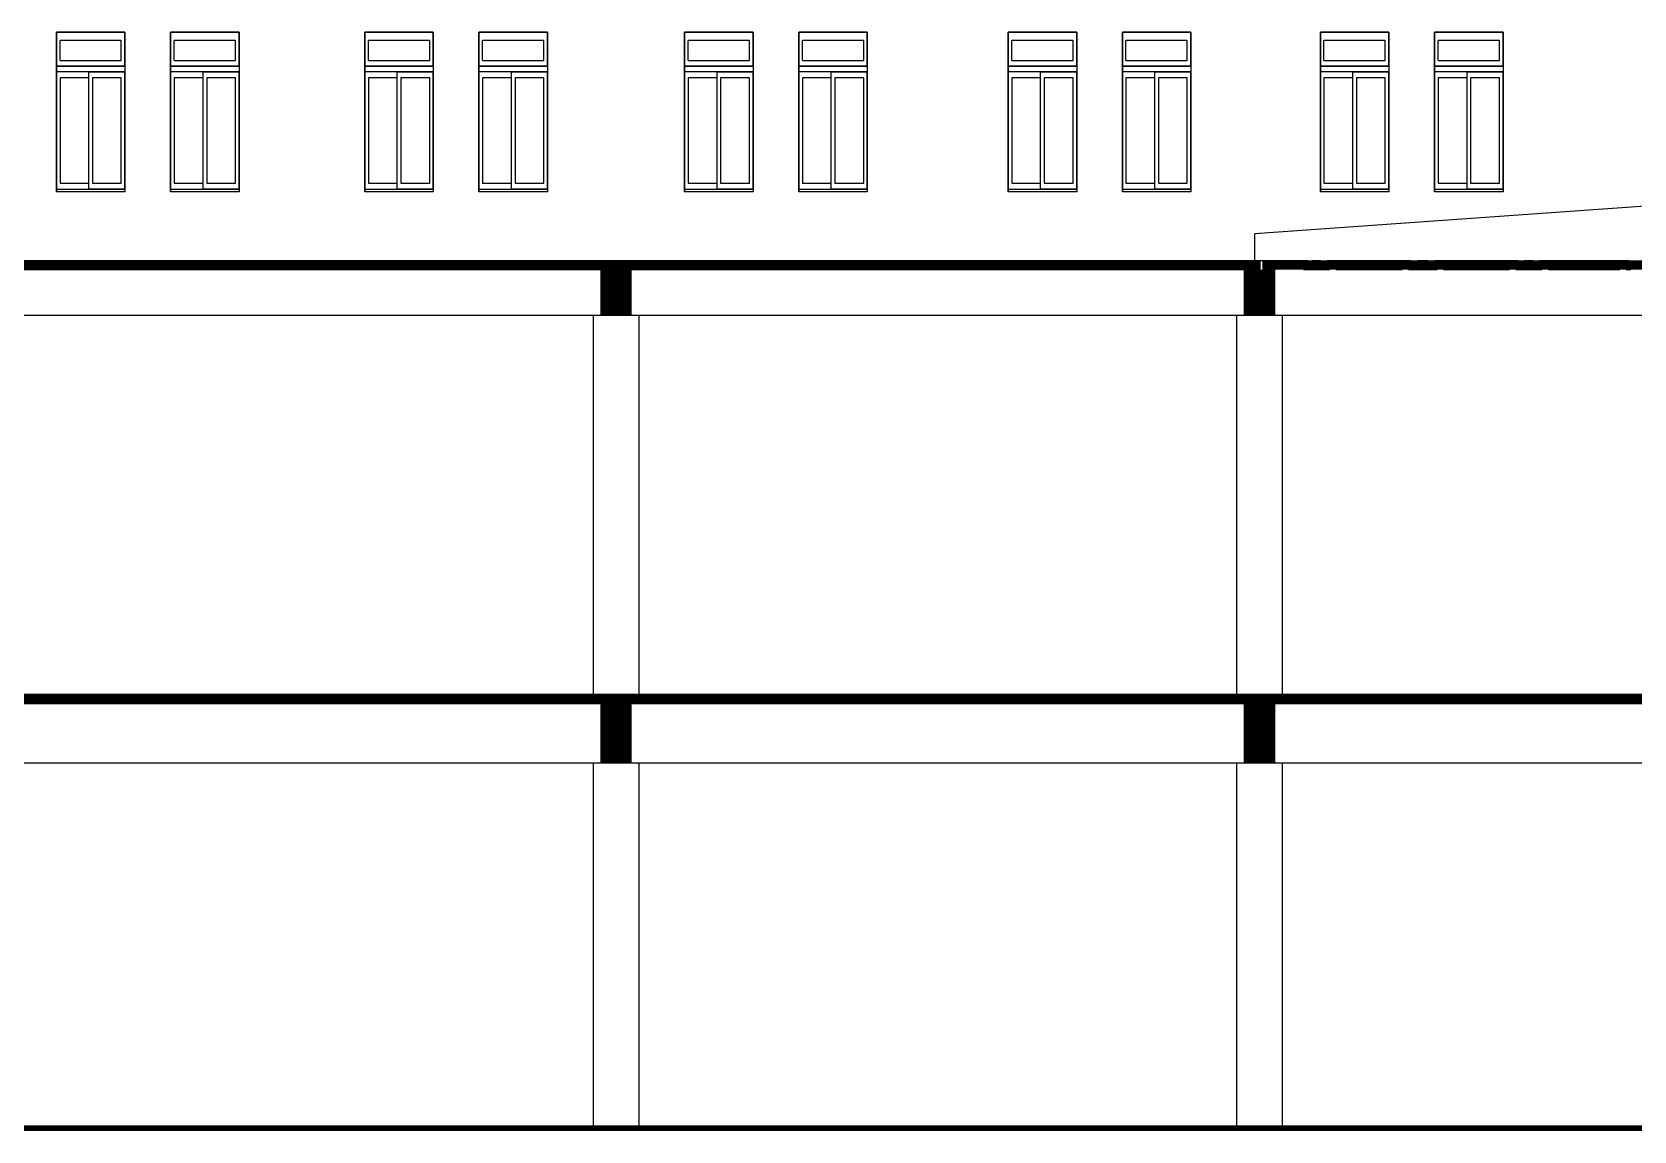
# Model space of a CAD drawing. Extents: x -55219 to 470149, y 494712 to 780039.
# Drawn here: x 278044 to 299083, y 555095 to 569533 of the extents above; entities that cross this region are included whole.
import ezdxf

# ---------------------------------------------------------------- set-up
doc = ezdxf.new("R2010")
doc.units = 0
doc.header["$LTSCALE"] = 1500
doc.header["$MEASUREMENT"] = 0
doc.layers.add('LVTRY', color=6, linetype='CONTINUOUS')

msp = doc.modelspace()

# ---------------------------------------------------------------- linework, layer by layer
at = {"layer": 'LVTRY', "color": 7}
for p, q in [((278364.3, 569532.8), (278364.3, 567432.8)), ((279264.3, 569532.8), (278364.3, 569532.8)), ((279264.3, 569532.8), (278364.3, 569532.8)), ((278364.3, 569532.8), (279264.3, 569532.8)), ((279264.3, 569532.8), (278364.3, 569532.8)), ((279264.3, 569532.8), (278364.3, 569532.8)), ((278364.3, 569532.8), (278364.3, 569082.8)), ((278364.3, 569082.8), (278364.3, 569532.8)), ((278364.3, 569532.8), (278364.3, 569082.8)), ((278364.3, 569082.8), (278364.3, 569532.8)), ((278364.3, 569082.8), (278364.3, 569532.8)), ((279264.3, 569532.8), (279264.3, 567432.8)), ((279264.3, 569082.8), (279264.3, 569532.8)), ((279264.3, 569532.8), (279264.3, 569082.8)), ((279264.3, 569532.8), (279264.3, 569082.8)), ((279264.3, 569532.8), (279264.3, 569082.8)), ((279264.3, 569532.8), (279264.3, 569082.8)), ((279864.3, 569532.8), (279864.3, 567432.8)), ((280764.3, 569532.8), (279864.3, 569532.8)), ((280764.3, 569532.8), (279864.3, 569532.8)), ((279864.3, 569532.8), (280764.3, 569532.8)), ((280764.3, 569532.8), (279864.3, 569532.8)), ((280764.3, 569532.8), (279864.3, 569532.8)), ((279864.3, 569532.8), (279864.3, 569082.8)), ((279864.3, 569082.8), (279864.3, 569532.8)), ((279864.3, 569532.8), (279864.3, 569082.8)), ((279864.3, 569082.8), (279864.3, 569532.8)), ((279864.3, 569082.8), (279864.3, 569532.8)), ((280764.3, 569532.8), (280764.3, 567432.8)), ((280764.3, 569082.8), (280764.3, 569532.8)), ((280764.3, 569532.8), (280764.3, 569082.8)), ((280764.3, 569532.8), (280764.3, 569082.8)), ((280764.3, 569532.8), (280764.3, 569082.8)), ((280764.3, 569532.8), (280764.3, 569082.8)), ((282414.3, 569532.8), (282414.3, 567432.8)), ((283314.3, 569532.8), (282414.3, 569532.8)), ((283314.3, 569532.8), (282414.3, 569532.8)), ((282414.3, 569532.8), (283314.3, 569532.8)), ((283314.3, 569532.8), (282414.3, 569532.8)), ((283314.3, 569532.8), (282414.3, 569532.8)), ((282414.3, 569532.8), (282414.3, 569082.8)), ((282414.3, 569082.8), (282414.3, 569532.8)), ((282414.3, 569532.8), (282414.3, 569082.8)), ((282414.3, 569082.8), (282414.3, 569532.8)), ((282414.3, 569082.8), (282414.3, 569532.8)), ((283314.3, 569532.8), (283314.3, 567432.8)), ((283314.3, 569082.8), (283314.3, 569532.8)), ((283314.3, 569532.8), (283314.3, 569082.8)), ((283314.3, 569532.8), (283314.3, 569082.8)), ((283314.3, 569532.8), (283314.3, 569082.8)), ((283314.3, 569532.8), (283314.3, 569082.8)), ((283914.3, 569532.8), (283914.3, 567432.8)), ((284814.3, 569532.8), (283914.3, 569532.8)), ((284814.3, 569532.8), (283914.3, 569532.8)), ((283914.3, 569532.8), (284814.3, 569532.8)), ((284814.3, 569532.8), (283914.3, 569532.8)), ((284814.3, 569532.8), (283914.3, 569532.8)), ((283914.3, 569532.8), (283914.3, 569082.8)), ((283914.3, 569082.8), (283914.3, 569532.8)), ((283914.3, 569532.8), (283914.3, 569082.8)), ((283914.3, 569082.8), (283914.3, 569532.8)), ((283914.3, 569082.8), (283914.3, 569532.8)), ((284814.3, 569532.8), (284814.3, 567432.8)), ((284814.3, 569082.8), (284814.3, 569532.8)), ((284814.3, 569532.8), (284814.3, 569082.8)), ((284814.3, 569532.8), (284814.3, 569082.8)), ((284814.3, 569532.8), (284814.3, 569082.8)), ((284814.3, 569532.8), (284814.3, 569082.8)), ((286614.3, 569532.8), (286614.3, 567432.8)), ((287514.3, 569532.8), (286614.3, 569532.8)), ((287514.3, 569532.8), (286614.3, 569532.8)), ((286614.3, 569532.8), (287514.3, 569532.8)), ((287514.3, 569532.8), (286614.3, 569532.8)), ((287514.3, 569532.8), (286614.3, 569532.8)), ((286614.3, 569532.8), (286614.3, 569082.8)), ((286614.3, 569082.8), (286614.3, 569532.8)), ((286614.3, 569532.8), (286614.3, 569082.8)), ((286614.3, 569082.8), (286614.3, 569532.8)), ((286614.3, 569082.8), (286614.3, 569532.8)), ((287514.3, 569532.8), (287514.3, 567432.8)), ((287514.3, 569082.8), (287514.3, 569532.8)), ((287514.3, 569532.8), (287514.3, 569082.8)), ((287514.3, 569532.8), (287514.3, 569082.8)), ((287514.3, 569532.8), (287514.3, 569082.8)), ((287514.3, 569532.8), (287514.3, 569082.8)), ((288114.3, 569532.8), (288114.3, 567432.8)), ((289014.3, 569532.8), (288114.3, 569532.8)), ((289014.3, 569532.8), (288114.3, 569532.8)), ((288114.3, 569532.8), (289014.3, 569532.8)), ((289014.3, 569532.8), (288114.3, 569532.8)), ((289014.3, 569532.8), (288114.3, 569532.8)), ((288114.3, 569532.8), (288114.3, 569082.8)), ((288114.3, 569082.8), (288114.3, 569532.8)), ((288114.3, 569532.8), (288114.3, 569082.8)), ((288114.3, 569082.8), (288114.3, 569532.8)), ((288114.3, 569082.8), (288114.3, 569532.8)), ((289014.3, 569532.8), (289014.3, 567432.8)), ((289014.3, 569082.8), (289014.3, 569532.8)), ((289014.3, 569532.8), (289014.3, 569082.8)), ((289014.3, 569532.8), (289014.3, 569082.8)), ((289014.3, 569532.8), (289014.3, 569082.8)), ((289014.3, 569532.8), (289014.3, 569082.8)), ((290864.3, 569532.8), (290864.3, 567432.8)), ((291764.3, 569532.8), (290864.3, 569532.8)), ((291764.3, 569532.8), (290864.3, 569532.8)), ((290864.3, 569532.8), (291764.3, 569532.8)), ((291764.3, 569532.8), (290864.3, 569532.8)), ((291764.3, 569532.8), (290864.3, 569532.8)), ((290864.3, 569532.8), (290864.3, 569082.8)), ((290864.3, 569082.8), (290864.3, 569532.8)), ((290864.3, 569532.8), (290864.3, 569082.8)), ((290864.3, 569082.8), (290864.3, 569532.8)), ((290864.3, 569082.8), (290864.3, 569532.8)), ((291764.3, 569532.8), (291764.3, 567432.8)), ((291764.3, 569082.8), (291764.3, 569532.8)), ((291764.3, 569532.8), (291764.3, 569082.8)), ((291764.3, 569532.8), (291764.3, 569082.8)), ((291764.3, 569532.8), (291764.3, 569082.8)), ((291764.3, 569532.8), (291764.3, 569082.8)), ((292364.3, 569532.8), (292364.3, 567432.8)), ((293264.3, 569532.8), (292364.3, 569532.8)), ((293264.3, 569532.8), (292364.3, 569532.8)), ((292364.3, 569532.8), (293264.3, 569532.8)), ((293264.3, 569532.8), (292364.3, 569532.8)), ((293264.3, 569532.8), (292364.3, 569532.8)), ((292364.3, 569532.8), (292364.3, 569082.8)), ((292364.3, 569082.8), (292364.3, 569532.8)), ((292364.3, 569532.8), (292364.3, 569082.8)), ((292364.3, 569082.8), (292364.3, 569532.8)), ((292364.3, 569082.8), (292364.3, 569532.8)), ((293264.3, 569532.8), (293264.3, 567432.8)), ((293264.3, 569082.8), (293264.3, 569532.8)), ((293264.3, 569532.8), (293264.3, 569082.8)), ((293264.3, 569532.8), (293264.3, 569082.8)), ((293264.3, 569532.8), (293264.3, 569082.8)), ((293264.3, 569532.8), (293264.3, 569082.8)), ((294964.3, 569532.8), (294964.3, 567432.8)), ((295864.3, 569532.8), (294964.3, 569532.8)), ((295864.3, 569532.8), (294964.3, 569532.8)), ((294964.3, 569532.8), (295864.3, 569532.8)), ((295864.3, 569532.8), (294964.3, 569532.8)), ((295864.3, 569532.8), (294964.3, 569532.8)), ((294964.3, 569532.8), (294964.3, 569082.8)), ((294964.3, 569082.8), (294964.3, 569532.8)), ((294964.3, 569532.8), (294964.3, 569082.8)), ((294964.3, 569082.8), (294964.3, 569532.8)), ((294964.3, 569082.8), (294964.3, 569532.8)), ((295864.3, 569532.8), (295864.3, 567432.8)), ((295864.3, 569082.8), (295864.3, 569532.8)), ((295864.3, 569532.8), (295864.3, 569082.8)), ((295864.3, 569532.8), (295864.3, 569082.8)), ((295864.3, 569532.8), (295864.3, 569082.8)), ((295864.3, 569532.8), (295864.3, 569082.8)), ((296464.3, 569532.8), (296464.3, 567432.8)), ((297364.3, 569532.8), (296464.3, 569532.8)), ((297364.3, 569532.8), (296464.3, 569532.8)), ((296464.3, 569532.8), (297364.3, 569532.8)), ((297364.3, 569532.8), (296464.3, 569532.8)), ((297364.3, 569532.8), (296464.3, 569532.8)), ((296464.3, 569532.8), (296464.3, 569082.8)), ((296464.3, 569082.8), (296464.3, 569532.8)), ((296464.3, 569532.8), (296464.3, 569082.8)), ((296464.3, 569082.8), (296464.3, 569532.8)), ((296464.3, 569082.8), (296464.3, 569532.8)), ((297364.3, 569532.8), (297364.3, 567432.8)), ((297364.3, 569082.8), (297364.3, 569532.8)), ((297364.3, 569532.8), (297364.3, 569082.8)), ((297364.3, 569532.8), (297364.3, 569082.8)), ((297364.3, 569532.8), (297364.3, 569082.8)), ((297364.3, 569532.8), (297364.3, 569082.8)), ((279216.9, 569420.3), (278411.7, 569420.3)), ((279216.9, 569420.3), (278411.7, 569420.3)), ((278411.7, 569157.8), (278411.7, 569420.3)), ((278411.7, 569157.8), (278411.7, 569420.3)), ((279216.9, 569157.8), (279216.9, 569420.3)), ((279216.9, 569157.8), (279216.9, 569420.3)), ((280716.9, 569420.3), (279911.7, 569420.3)), ((280716.9, 569420.3), (279911.7, 569420.3)), ((279911.7, 569157.8), (279911.7, 569420.3)), ((279911.7, 569157.8), (279911.7, 569420.3)), ((280716.9, 569157.8), (280716.9, 569420.3)), ((280716.9, 569157.8), (280716.9, 569420.3)), ((283266.9, 569420.3), (282461.7, 569420.3)), ((283266.9, 569420.3), (282461.7, 569420.3)), ((282461.7, 569157.8), (282461.7, 569420.3)), ((282461.7, 569157.8), (282461.7, 569420.3)), ((283266.9, 569157.8), (283266.9, 569420.3)), ((283266.9, 569157.8), (283266.9, 569420.3)), ((284766.9, 569420.3), (283961.7, 569420.3)), ((284766.9, 569420.3), (283961.7, 569420.3)), ((283961.7, 569157.8), (283961.7, 569420.3)), ((283961.7, 569157.8), (283961.7, 569420.3)), ((284766.9, 569157.8), (284766.9, 569420.3)), ((284766.9, 569157.8), (284766.9, 569420.3)), ((287466.9, 569420.3), (286661.7, 569420.3)), ((287466.9, 569420.3), (286661.7, 569420.3)), ((286661.7, 569157.8), (286661.7, 569420.3)), ((286661.7, 569157.8), (286661.7, 569420.3)), ((287466.9, 569157.8), (287466.9, 569420.3)), ((287466.9, 569157.8), (287466.9, 569420.3)), ((288966.9, 569420.3), (288161.7, 569420.3)), ((288966.9, 569420.3), (288161.7, 569420.3)), ((288161.7, 569157.8), (288161.7, 569420.3)), ((288161.7, 569157.8), (288161.7, 569420.3)), ((288966.9, 569157.8), (288966.9, 569420.3)), ((288966.9, 569157.8), (288966.9, 569420.3)), ((291716.9, 569420.3), (290911.7, 569420.3)), ((291716.9, 569420.3), (290911.7, 569420.3)), ((290911.7, 569157.8), (290911.7, 569420.3)), ((290911.7, 569157.8), (290911.7, 569420.3)), ((291716.9, 569157.8), (291716.9, 569420.3)), ((291716.9, 569157.8), (291716.9, 569420.3)), ((293216.9, 569420.3), (292411.7, 569420.3)), ((293216.9, 569420.3), (292411.7, 569420.3)), ((292411.7, 569157.8), (292411.7, 569420.3)), ((292411.7, 569157.8), (292411.7, 569420.3)), ((293216.9, 569157.8), (293216.9, 569420.3)), ((293216.9, 569157.8), (293216.9, 569420.3)), ((295816.9, 569420.3), (295011.7, 569420.3)), ((295816.9, 569420.3), (295011.7, 569420.3)), ((295011.7, 569157.8), (295011.7, 569420.3)), ((295011.7, 569157.8), (295011.7, 569420.3)), ((295816.9, 569157.8), (295816.9, 569420.3)), ((295816.9, 569157.8), (295816.9, 569420.3)), ((297316.9, 569420.3), (296511.7, 569420.3)), ((297316.9, 569420.3), (296511.7, 569420.3)), ((296511.7, 569157.8), (296511.7, 569420.3)), ((296511.7, 569157.8), (296511.7, 569420.3)), ((297316.9, 569157.8), (297316.9, 569420.3)), ((297316.9, 569157.8), (297316.9, 569420.3)), ((278411.7, 569157.8), (279216.9, 569157.8)), ((278411.7, 569157.8), (279216.9, 569157.8)), ((279911.7, 569157.8), (280716.9, 569157.8)), ((279911.7, 569157.8), (280716.9, 569157.8)), ((282461.7, 569157.8), (283266.9, 569157.8)), ((282461.7, 569157.8), (283266.9, 569157.8)), ((283961.7, 569157.8), (284766.9, 569157.8)), ((283961.7, 569157.8), (284766.9, 569157.8)), ((286661.7, 569157.8), (287466.9, 569157.8)), ((286661.7, 569157.8), (287466.9, 569157.8)), ((288161.7, 569157.8), (288966.9, 569157.8)), ((288161.7, 569157.8), (288966.9, 569157.8)), ((290911.7, 569157.8), (291716.9, 569157.8)), ((290911.7, 569157.8), (291716.9, 569157.8)), ((292411.7, 569157.8), (293216.9, 569157.8)), ((292411.7, 569157.8), (293216.9, 569157.8)), ((295011.7, 569157.8), (295816.9, 569157.8)), ((295011.7, 569157.8), (295816.9, 569157.8)), ((296511.7, 569157.8), (297316.9, 569157.8)), ((296511.7, 569157.8), (297316.9, 569157.8)), ((278364.3, 567432.8), (278364.3, 569082.8)), ((278364.3, 567432.8), (278364.3, 569082.8)), ((278364.3, 569082.8), (279264.3, 569082.8)), ((279264.3, 569082.8), (278364.3, 569082.8)), ((279264.3, 569082.8), (278364.3, 569082.8)), ((278364.3, 569007.8), (278364.3, 567470.3)), ((278364.3, 569007.8), (278364.3, 567470.3)), ((279264.3, 569007.8), (278364.3, 569007.8)), ((279264.3, 569007.8), (278364.3, 569007.8)), ((278411.7, 568932.8), (278411.7, 567545.3)), ((278411.7, 568932.8), (278411.7, 567545.3)), ((278790.6, 568932.8), (278411.7, 568932.8)), ((278790.6, 568932.8), (278411.7, 568932.8)), ((278790.6, 567470.3), (278790.6, 569007.8)), ((278790.6, 567470.3), (278790.6, 569007.8)), ((278790.6, 569007.8), (279264.3, 569007.8)), ((278838, 568932.8), (278838, 567545.3)), ((278838, 568932.8), (278838, 567545.3)), ((279216.9, 568932.8), (278838, 568932.8)), ((279216.9, 568932.8), (278838, 568932.8)), ((279216.9, 567545.3), (279216.9, 568932.8)), ((279216.9, 567545.3), (279216.9, 568932.8)), ((279264.3, 569082.8), (279264.3, 567432.8)), ((279264.3, 569082.8), (279264.3, 567432.8)), ((279264.3, 567470.3), (279264.3, 569007.8)), ((279264.3, 569007.8), (279264.3, 567470.3)), ((279264.3, 569007.8), (279264.3, 567470.3)), ((279864.3, 567432.8), (279864.3, 569082.8)), ((279864.3, 567432.8), (279864.3, 569082.8)), ((279864.3, 569082.8), (280764.3, 569082.8)), ((280764.3, 569082.8), (279864.3, 569082.8)), ((280764.3, 569082.8), (279864.3, 569082.8)), ((279864.3, 569007.8), (279864.3, 567470.3)), ((279864.3, 569007.8), (279864.3, 567470.3)), ((280764.3, 569007.8), (279864.3, 569007.8)), ((280764.3, 569007.8), (279864.3, 569007.8)), ((279911.7, 568932.8), (279911.7, 567545.3)), ((279911.7, 568932.8), (279911.7, 567545.3)), ((280290.6, 568932.8), (279911.7, 568932.8)), ((280290.6, 568932.8), (279911.7, 568932.8)), ((280290.6, 567470.3), (280290.6, 569007.8)), ((280290.6, 567470.3), (280290.6, 569007.8)), ((280290.6, 569007.8), (280764.3, 569007.8)), ((280338, 568932.8), (280338, 567545.3)), ((280338, 568932.8), (280338, 567545.3)), ((280716.9, 568932.8), (280338, 568932.8)), ((280716.9, 568932.8), (280338, 568932.8)), ((280716.9, 567545.3), (280716.9, 568932.8)), ((280716.9, 567545.3), (280716.9, 568932.8)), ((280764.3, 569082.8), (280764.3, 567432.8)), ((280764.3, 569082.8), (280764.3, 567432.8)), ((280764.3, 567470.3), (280764.3, 569007.8)), ((280764.3, 569007.8), (280764.3, 567470.3)), ((280764.3, 569007.8), (280764.3, 567470.3)), ((282414.3, 567432.8), (282414.3, 569082.8)), ((282414.3, 567432.8), (282414.3, 569082.8)), ((282414.3, 569082.8), (283314.3, 569082.8)), ((283314.3, 569082.8), (282414.3, 569082.8)), ((283314.3, 569082.8), (282414.3, 569082.8)), ((282414.3, 569007.8), (282414.3, 567470.3)), ((282414.3, 569007.8), (282414.3, 567470.3)), ((283314.3, 569007.8), (282414.3, 569007.8)), ((283314.3, 569007.8), (282414.3, 569007.8)), ((282461.7, 568932.8), (282461.7, 567545.3)), ((282461.7, 568932.8), (282461.7, 567545.3)), ((282840.6, 568932.8), (282461.7, 568932.8)), ((282840.6, 568932.8), (282461.7, 568932.8)), ((282840.6, 567470.3), (282840.6, 569007.8)), ((282840.6, 567470.3), (282840.6, 569007.8)), ((282840.6, 569007.8), (283314.3, 569007.8)), ((282888, 568932.8), (282888, 567545.3)), ((282888, 568932.8), (282888, 567545.3)), ((283266.9, 568932.8), (282888, 568932.8)), ((283266.9, 568932.8), (282888, 568932.8)), ((283266.9, 567545.3), (283266.9, 568932.8)), ((283266.9, 567545.3), (283266.9, 568932.8)), ((283314.3, 569082.8), (283314.3, 567432.8)), ((283314.3, 569082.8), (283314.3, 567432.8)), ((283314.3, 567470.3), (283314.3, 569007.8)), ((283314.3, 569007.8), (283314.3, 567470.3)), ((283314.3, 569007.8), (283314.3, 567470.3)), ((283914.3, 567432.8), (283914.3, 569082.8)), ((283914.3, 567432.8), (283914.3, 569082.8)), ((283914.3, 569082.8), (284814.3, 569082.8)), ((284814.3, 569082.8), (283914.3, 569082.8)), ((284814.3, 569082.8), (283914.3, 569082.8)), ((283914.3, 569007.8), (283914.3, 567470.3)), ((283914.3, 569007.8), (283914.3, 567470.3)), ((284814.3, 569007.8), (283914.3, 569007.8)), ((284814.3, 569007.8), (283914.3, 569007.8)), ((283961.7, 568932.8), (283961.7, 567545.3)), ((283961.7, 568932.8), (283961.7, 567545.3)), ((284340.6, 568932.8), (283961.7, 568932.8)), ((284340.6, 568932.8), (283961.7, 568932.8)), ((284340.6, 567470.3), (284340.6, 569007.8)), ((284340.6, 567470.3), (284340.6, 569007.8)), ((284340.6, 569007.8), (284814.3, 569007.8)), ((284388, 568932.8), (284388, 567545.3)), ((284388, 568932.8), (284388, 567545.3)), ((284766.9, 568932.8), (284388, 568932.8)), ((284766.9, 568932.8), (284388, 568932.8)), ((284766.9, 567545.3), (284766.9, 568932.8)), ((284766.9, 567545.3), (284766.9, 568932.8)), ((284814.3, 569082.8), (284814.3, 567432.8)), ((284814.3, 569082.8), (284814.3, 567432.8)), ((284814.3, 567470.3), (284814.3, 569007.8)), ((284814.3, 569007.8), (284814.3, 567470.3)), ((284814.3, 569007.8), (284814.3, 567470.3)), ((286614.3, 567432.8), (286614.3, 569082.8)), ((286614.3, 567432.8), (286614.3, 569082.8)), ((286614.3, 569082.8), (287514.3, 569082.8)), ((287514.3, 569082.8), (286614.3, 569082.8)), ((287514.3, 569082.8), (286614.3, 569082.8)), ((286614.3, 569007.8), (286614.3, 567470.3)), ((286614.3, 569007.8), (286614.3, 567470.3)), ((287514.3, 569007.8), (286614.3, 569007.8)), ((287514.3, 569007.8), (286614.3, 569007.8)), ((286661.7, 568932.8), (286661.7, 567545.3)), ((286661.7, 568932.8), (286661.7, 567545.3)), ((287040.6, 568932.8), (286661.7, 568932.8)), ((287040.6, 568932.8), (286661.7, 568932.8)), ((287040.6, 567470.3), (287040.6, 569007.8)), ((287040.6, 567470.3), (287040.6, 569007.8)), ((287040.6, 569007.8), (287514.3, 569007.8)), ((287088, 568932.8), (287088, 567545.3)), ((287088, 568932.8), (287088, 567545.3)), ((287466.9, 568932.8), (287088, 568932.8)), ((287466.9, 568932.8), (287088, 568932.8)), ((287466.9, 567545.3), (287466.9, 568932.8)), ((287466.9, 567545.3), (287466.9, 568932.8)), ((287514.3, 569082.8), (287514.3, 567432.8)), ((287514.3, 569082.8), (287514.3, 567432.8)), ((287514.3, 567470.3), (287514.3, 569007.8)), ((287514.3, 569007.8), (287514.3, 567470.3)), ((287514.3, 569007.8), (287514.3, 567470.3)), ((288114.3, 567432.8), (288114.3, 569082.8)), ((288114.3, 567432.8), (288114.3, 569082.8)), ((288114.3, 569082.8), (289014.3, 569082.8)), ((289014.3, 569082.8), (288114.3, 569082.8)), ((289014.3, 569082.8), (288114.3, 569082.8)), ((288114.3, 569007.8), (288114.3, 567470.3)), ((288114.3, 569007.8), (288114.3, 567470.3)), ((289014.3, 569007.8), (288114.3, 569007.8)), ((289014.3, 569007.8), (288114.3, 569007.8)), ((288161.7, 568932.8), (288161.7, 567545.3)), ((288161.7, 568932.8), (288161.7, 567545.3)), ((288540.6, 568932.8), (288161.7, 568932.8)), ((288540.6, 568932.8), (288161.7, 568932.8)), ((288540.6, 567470.3), (288540.6, 569007.8)), ((288540.6, 567470.3), (288540.6, 569007.8)), ((288540.6, 569007.8), (289014.3, 569007.8)), ((288588, 568932.8), (288588, 567545.3)), ((288588, 568932.8), (288588, 567545.3)), ((288966.9, 568932.8), (288588, 568932.8)), ((288966.9, 568932.8), (288588, 568932.8)), ((288966.9, 567545.3), (288966.9, 568932.8)), ((288966.9, 567545.3), (288966.9, 568932.8)), ((289014.3, 569082.8), (289014.3, 567432.8)), ((289014.3, 569082.8), (289014.3, 567432.8)), ((289014.3, 567470.3), (289014.3, 569007.8)), ((289014.3, 569007.8), (289014.3, 567470.3)), ((289014.3, 569007.8), (289014.3, 567470.3)), ((290864.3, 567432.8), (290864.3, 569082.8)), ((290864.3, 567432.8), (290864.3, 569082.8)), ((290864.3, 569082.8), (291764.3, 569082.8)), ((291764.3, 569082.8), (290864.3, 569082.8)), ((291764.3, 569082.8), (290864.3, 569082.8)), ((290864.3, 569007.8), (290864.3, 567470.3)), ((290864.3, 569007.8), (290864.3, 567470.3)), ((291764.3, 569007.8), (290864.3, 569007.8)), ((291764.3, 569007.8), (290864.3, 569007.8)), ((290911.7, 568932.8), (290911.7, 567545.3)), ((290911.7, 568932.8), (290911.7, 567545.3)), ((291290.6, 568932.8), (290911.7, 568932.8)), ((291290.6, 568932.8), (290911.7, 568932.8)), ((291290.6, 567470.3), (291290.6, 569007.8)), ((291290.6, 567470.3), (291290.6, 569007.8)), ((291290.6, 569007.8), (291764.3, 569007.8)), ((291338, 568932.8), (291338, 567545.3)), ((291338, 568932.8), (291338, 567545.3)), ((291716.9, 568932.8), (291338, 568932.8)), ((291716.9, 568932.8), (291338, 568932.8)), ((291716.9, 567545.3), (291716.9, 568932.8)), ((291716.9, 567545.3), (291716.9, 568932.8)), ((291764.3, 569082.8), (291764.3, 567432.8)), ((291764.3, 569082.8), (291764.3, 567432.8)), ((291764.3, 567470.3), (291764.3, 569007.8)), ((291764.3, 569007.8), (291764.3, 567470.3)), ((291764.3, 569007.8), (291764.3, 567470.3)), ((292364.3, 567432.8), (292364.3, 569082.8)), ((292364.3, 567432.8), (292364.3, 569082.8)), ((292364.3, 569082.8), (293264.3, 569082.8)), ((293264.3, 569082.8), (292364.3, 569082.8)), ((293264.3, 569082.8), (292364.3, 569082.8)), ((292364.3, 569007.8), (292364.3, 567470.3)), ((292364.3, 569007.8), (292364.3, 567470.3)), ((293264.3, 569007.8), (292364.3, 569007.8)), ((293264.3, 569007.8), (292364.3, 569007.8)), ((292411.7, 568932.8), (292411.7, 567545.3)), ((292411.7, 568932.8), (292411.7, 567545.3)), ((292790.6, 568932.8), (292411.7, 568932.8)), ((292790.6, 568932.8), (292411.7, 568932.8)), ((292790.6, 567470.3), (292790.6, 569007.8)), ((292790.6, 567470.3), (292790.6, 569007.8)), ((292790.6, 569007.8), (293264.3, 569007.8)), ((292838, 568932.8), (292838, 567545.3)), ((292838, 568932.8), (292838, 567545.3)), ((293216.9, 568932.8), (292838, 568932.8)), ((293216.9, 568932.8), (292838, 568932.8)), ((293216.9, 567545.3), (293216.9, 568932.8)), ((293216.9, 567545.3), (293216.9, 568932.8)), ((293264.3, 569082.8), (293264.3, 567432.8)), ((293264.3, 569082.8), (293264.3, 567432.8)), ((293264.3, 567470.3), (293264.3, 569007.8)), ((293264.3, 569007.8), (293264.3, 567470.3)), ((293264.3, 569007.8), (293264.3, 567470.3)), ((294964.3, 567432.8), (294964.3, 569082.8)), ((294964.3, 567432.8), (294964.3, 569082.8)), ((294964.3, 569082.8), (295864.3, 569082.8)), ((295864.3, 569082.8), (294964.3, 569082.8)), ((295864.3, 569082.8), (294964.3, 569082.8)), ((294964.3, 569007.8), (294964.3, 567470.3)), ((294964.3, 569007.8), (294964.3, 567470.3)), ((295864.3, 569007.8), (294964.3, 569007.8)), ((295864.3, 569007.8), (294964.3, 569007.8)), ((295011.7, 568932.8), (295011.7, 567545.3)), ((295011.7, 568932.8), (295011.7, 567545.3)), ((295390.6, 568932.8), (295011.7, 568932.8)), ((295390.6, 568932.8), (295011.7, 568932.8)), ((295390.6, 567470.3), (295390.6, 569007.8)), ((295390.6, 567470.3), (295390.6, 569007.8)), ((295390.6, 569007.8), (295864.3, 569007.8)), ((295438, 568932.8), (295438, 567545.3)), ((295438, 568932.8), (295438, 567545.3)), ((295816.9, 568932.8), (295438, 568932.8)), ((295816.9, 568932.8), (295438, 568932.8)), ((295816.9, 567545.3), (295816.9, 568932.8)), ((295816.9, 567545.3), (295816.9, 568932.8)), ((295864.3, 569082.8), (295864.3, 567432.8)), ((295864.3, 569082.8), (295864.3, 567432.8)), ((295864.3, 567470.3), (295864.3, 569007.8)), ((295864.3, 569007.8), (295864.3, 567470.3)), ((295864.3, 569007.8), (295864.3, 567470.3)), ((296464.3, 567432.8), (296464.3, 569082.8)), ((296464.3, 567432.8), (296464.3, 569082.8)), ((296464.3, 569082.8), (297364.3, 569082.8)), ((297364.3, 569082.8), (296464.3, 569082.8)), ((297364.3, 569082.8), (296464.3, 569082.8)), ((296464.3, 569007.8), (296464.3, 567470.3)), ((296464.3, 569007.8), (296464.3, 567470.3)), ((297364.3, 569007.8), (296464.3, 569007.8)), ((297364.3, 569007.8), (296464.3, 569007.8)), ((296511.7, 568932.8), (296511.7, 567545.3)), ((296511.7, 568932.8), (296511.7, 567545.3)), ((296890.6, 568932.8), (296511.7, 568932.8)), ((296890.6, 568932.8), (296511.7, 568932.8)), ((296890.6, 567470.3), (296890.6, 569007.8)), ((296890.6, 567470.3), (296890.6, 569007.8)), ((296890.6, 569007.8), (297364.3, 569007.8)), ((296938, 568932.8), (296938, 567545.3)), ((296938, 568932.8), (296938, 567545.3)), ((297316.9, 568932.8), (296938, 568932.8)), ((297316.9, 568932.8), (296938, 568932.8)), ((297316.9, 567545.3), (297316.9, 568932.8)), ((297316.9, 567545.3), (297316.9, 568932.8)), ((297364.3, 569082.8), (297364.3, 567432.8)), ((297364.3, 569082.8), (297364.3, 567432.8)), ((297364.3, 567470.3), (297364.3, 569007.8)), ((297364.3, 569007.8), (297364.3, 567470.3)), ((297364.3, 569007.8), (297364.3, 567470.3)), ((278364.3, 567470.3), (279264.3, 567470.3)), ((278364.3, 567470.3), (279264.3, 567470.3)), ((279264.3, 567432.8), (278364.3, 567432.8)), ((279264.3, 567432.8), (278364.3, 567432.8)), ((279264.3, 567432.8), (278364.3, 567432.8)), ((278364.3, 567432.8), (278364.3, 567432.8)), ((278411.7, 567545.3), (278790.6, 567545.3)), ((278411.7, 567545.3), (278790.6, 567545.3)), ((279264.3, 567470.3), (278790.6, 567470.3)), ((278838, 567545.3), (279216.9, 567545.3)), ((278838, 567545.3), (279216.9, 567545.3)), ((279864.3, 567470.3), (280764.3, 567470.3)), ((279864.3, 567470.3), (280764.3, 567470.3)), ((280764.3, 567432.8), (279864.3, 567432.8)), ((280764.3, 567432.8), (279864.3, 567432.8)), ((280764.3, 567432.8), (279864.3, 567432.8)), ((279864.3, 567432.8), (279864.3, 567432.8)), ((279911.7, 567545.3), (280290.6, 567545.3)), ((279911.7, 567545.3), (280290.6, 567545.3)), ((280764.3, 567470.3), (280290.6, 567470.3)), ((280338, 567545.3), (280716.9, 567545.3)), ((280338, 567545.3), (280716.9, 567545.3)), ((282414.3, 567470.3), (283314.3, 567470.3)), ((282414.3, 567470.3), (283314.3, 567470.3)), ((283314.3, 567432.8), (282414.3, 567432.8)), ((283314.3, 567432.8), (282414.3, 567432.8)), ((283314.3, 567432.8), (282414.3, 567432.8)), ((282414.3, 567432.8), (282414.3, 567432.8)), ((282461.7, 567545.3), (282840.6, 567545.3)), ((282461.7, 567545.3), (282840.6, 567545.3)), ((283314.3, 567470.3), (282840.6, 567470.3)), ((282888, 567545.3), (283266.9, 567545.3)), ((282888, 567545.3), (283266.9, 567545.3)), ((283914.3, 567470.3), (284814.3, 567470.3)), ((283914.3, 567470.3), (284814.3, 567470.3)), ((284814.3, 567432.8), (283914.3, 567432.8)), ((284814.3, 567432.8), (283914.3, 567432.8)), ((284814.3, 567432.8), (283914.3, 567432.8)), ((283914.3, 567432.8), (283914.3, 567432.8)), ((283961.7, 567545.3), (284340.6, 567545.3)), ((283961.7, 567545.3), (284340.6, 567545.3)), ((284814.3, 567470.3), (284340.6, 567470.3)), ((284388, 567545.3), (284766.9, 567545.3)), ((284388, 567545.3), (284766.9, 567545.3)), ((286614.3, 567470.3), (287514.3, 567470.3)), ((286614.3, 567470.3), (287514.3, 567470.3)), ((287514.3, 567432.8), (286614.3, 567432.8)), ((287514.3, 567432.8), (286614.3, 567432.8)), ((287514.3, 567432.8), (286614.3, 567432.8)), ((286614.3, 567432.8), (286614.3, 567432.8)), ((286661.7, 567545.3), (287040.6, 567545.3)), ((286661.7, 567545.3), (287040.6, 567545.3)), ((287514.3, 567470.3), (287040.6, 567470.3)), ((287088, 567545.3), (287466.9, 567545.3)), ((287088, 567545.3), (287466.9, 567545.3)), ((288114.3, 567470.3), (289014.3, 567470.3)), ((288114.3, 567470.3), (289014.3, 567470.3)), ((289014.3, 567432.8), (288114.3, 567432.8)), ((289014.3, 567432.8), (288114.3, 567432.8)), ((289014.3, 567432.8), (288114.3, 567432.8)), ((288114.3, 567432.8), (288114.3, 567432.8)), ((288161.7, 567545.3), (288540.6, 567545.3)), ((288161.7, 567545.3), (288540.6, 567545.3)), ((289014.3, 567470.3), (288540.6, 567470.3)), ((288588, 567545.3), (288966.9, 567545.3)), ((288588, 567545.3), (288966.9, 567545.3)), ((290864.3, 567470.3), (291764.3, 567470.3)), ((290864.3, 567470.3), (291764.3, 567470.3)), ((291764.3, 567432.8), (290864.3, 567432.8)), ((291764.3, 567432.8), (290864.3, 567432.8)), ((291764.3, 567432.8), (290864.3, 567432.8)), ((290864.3, 567432.8), (290864.3, 567432.8)), ((290911.7, 567545.3), (291290.6, 567545.3)), ((290911.7, 567545.3), (291290.6, 567545.3)), ((291764.3, 567470.3), (291290.6, 567470.3)), ((291338, 567545.3), (291716.9, 567545.3)), ((291338, 567545.3), (291716.9, 567545.3)), ((292364.3, 567470.3), (293264.3, 567470.3)), ((292364.3, 567470.3), (293264.3, 567470.3)), ((293264.3, 567432.8), (292364.3, 567432.8)), ((293264.3, 567432.8), (292364.3, 567432.8)), ((293264.3, 567432.8), (292364.3, 567432.8)), ((292364.3, 567432.8), (292364.3, 567432.8)), ((292411.7, 567545.3), (292790.6, 567545.3)), ((292411.7, 567545.3), (292790.6, 567545.3)), ((293264.3, 567470.3), (292790.6, 567470.3)), ((292838, 567545.3), (293216.9, 567545.3)), ((292838, 567545.3), (293216.9, 567545.3)), ((302682.3, 567487.1), (294102.8, 566880.9)), ((294964.3, 567470.3), (295864.3, 567470.3)), ((294964.3, 567470.3), (295864.3, 567470.3)), ((295864.3, 567432.8), (294964.3, 567432.8)), ((295864.3, 567432.8), (294964.3, 567432.8)), ((295864.3, 567432.8), (294964.3, 567432.8)), ((294964.3, 567432.8), (294964.3, 567432.8)), ((295011.7, 567545.3), (295390.6, 567545.3)), ((295011.7, 567545.3), (295390.6, 567545.3)), ((295864.3, 567470.3), (295390.6, 567470.3)), ((295438, 567545.3), (295816.9, 567545.3)), ((295438, 567545.3), (295816.9, 567545.3)), ((296464.3, 567470.3), (297364.3, 567470.3)), ((296464.3, 567470.3), (297364.3, 567470.3)), ((297364.3, 567432.8), (296464.3, 567432.8)), ((297364.3, 567432.8), (296464.3, 567432.8)), ((297364.3, 567432.8), (296464.3, 567432.8)), ((296464.3, 567432.8), (296464.3, 567432.8)), ((296511.7, 567545.3), (296890.6, 567545.3)), ((296511.7, 567545.3), (296890.6, 567545.3)), ((297364.3, 567470.3), (296890.6, 567470.3)), ((296938, 567545.3), (297316.9, 567545.3)), ((296938, 567545.3), (297316.9, 567545.3)), ((294102.3, 566880.4), (294102.8, 566880.9)), ((294102.3, 566472.8), (294102.3, 566880.4)), ((259264.3, 566412.8), (294178.6, 566411.7)), ((259264.3, 566412.8), (294178.6, 566411.7)), ((259364.3, 566532.8), (294178.6, 566531.7)), ((259364.3, 566532.8), (294178.6, 566531.7)), ((285514.3, 566412.8), (285514.3, 565812.8)), ((285914.3, 565812.8), (285914.3, 566412.8)), ((293595.4, 566532.8), (294773.9, 566532.8)), ((293964.3, 566412.8), (293964.3, 565812.8)), ((294178.6, 566531.7), (294800.5, 566531.7)), ((294364.3, 565812.8), (294364.3, 566412.8)), ((294741.6, 566412.8), (295083, 566412.8)), ((294857.3, 566532.8), (294965.2, 566532.8)), ((295049.2, 566532.8), (296155.4, 566532.8)), ((295167, 566412.8), (296039.7, 566412.8)), ((296123, 566412.8), (296499.3, 566412.8)), ((296238.8, 566532.8), (296381.6, 566532.8)), ((296465.6, 566532.8), (297563.1, 566532.8)), ((296583.4, 566412.8), (297447.4, 566412.8)), ((297530.7, 566412.8), (297876.4, 566412.8)), ((297646.5, 566532.8), (297758.7, 566532.8)), ((297842.7, 566532.8), (299013.8, 566532.8)), ((297960.5, 566412.8), (298898, 566412.8)), ((298981.4, 566412.8), (299041, 566412.8)), ((259514.3, 565812.8), (328864.3, 565812.8)), ((285414.3, 565812.8), (285414.3, 560772.8)), ((285514.3, 565812.8), (285914.3, 565812.8)), ((286014.3, 565812.8), (286014.3, 560772.8)), ((293864.3, 565812.8), (293864.3, 560772.8)), ((293964.3, 565812.8), (294364.3, 565812.8)), ((294464.3, 565812.8), (294464.3, 560772.8)), ((259364.3, 560832.8), (329164.3, 560832.8)), ((259364.3, 560712.8), (319864.3, 560712.8)), ((285514.3, 560712.8), (285514.3, 559932.8)), ((285914.3, 559932.8), (285914.3, 560712.8)), ((293964.3, 560712.8), (293964.3, 559932.8)), ((294364.3, 559932.8), (294364.3, 560712.8)), ((259514.3, 559932.8), (329064.3, 559932.8)), ((285414.3, 559932.8), (285414.3, 555132.8)), ((285514.3, 559932.8), (285914.3, 559932.8)), ((286014.3, 559932.8), (286014.3, 555132.8)), ((293864.3, 559932.8), (293864.3, 555132.8)), ((293964.3, 559932.8), (294364.3, 559932.8)), ((294464.3, 559932.8), (294464.3, 555132.8))]:
    msp.add_line(p, q, dxfattribs=at)
for points, const_width in [([(285714.3, 565812.8), (285714.3, 566412.8)], 400), ([(294164.3, 565812.8), (294164.3, 566412.8)], 400), ([(259364.3, 566472.8), (294178.6, 566471.7)], 120), ([(294202.4, 566472.8), (331689.1, 566472.8)], 120), ([(285714.3, 559932.8), (285714.3, 560712.8)], 400), ([(294164.3, 559932.8), (294164.3, 560712.8)], 400), ([(259364.3, 560772.8), (329164.3, 560772.8)], 120), ([(259364.3, 555132.8), (331689.1, 555132.8)], 75)]:
    msp.add_lwpolyline(points, dxfattribs=dict(at, const_width=const_width))

doc.saveas('drawing.dxf')
